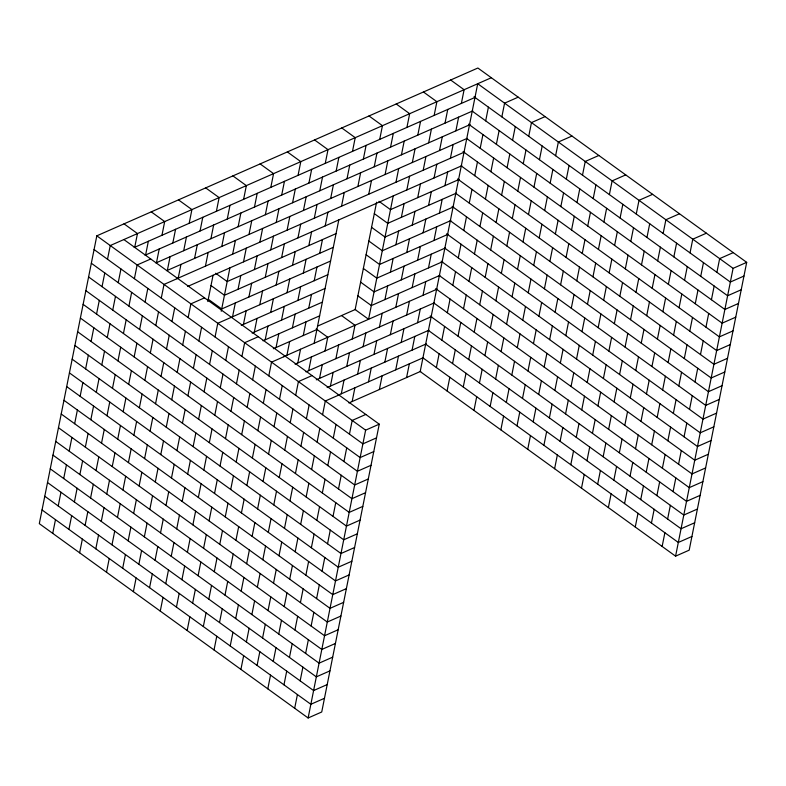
<?xml version="1.0" encoding="UTF-8"?>
<svg xmlns="http://www.w3.org/2000/svg" width="786" height="786" viewBox="0 0 786 786"><rect width="100%" height="100%" fill="white"/><g stroke="black" fill="none" stroke-linecap="round" stroke-linejoin="round"><path stroke-width="1.18" d="M746.7 262.347L733.092 268.34L477.711 83.729L420.196 371.552L675.577 556.164L689.184 550.171L746.7 262.347L477.878 68.018L96.816 235.829L39.3 523.653L308.122 717.982L321.729 711.988L379.245 424.165L123.864 239.553M52.741 533.37L55.482 519.664M58.223 505.958L60.954 492.252M63.695 478.546L66.437 464.84M69.178 451.135L71.909 437.429M74.65 423.723L77.392 410.017M80.133 396.311L82.864 382.605M85.605 368.899L88.346 355.193M91.088 341.488L93.819 327.782M96.56 314.076L99.301 300.37M102.042 286.664L104.774 272.958M107.515 259.252L110.256 245.546L491.319 77.735M68.922 529.381L71.664 515.675M74.395 501.969L77.136 488.263M79.877 474.557L82.618 460.851M85.35 447.146L88.091 433.44M90.832 419.734L93.573 406.028M96.305 392.322L99.046 378.616M101.787 364.91L104.528 351.204M107.26 337.499L110.001 323.793M112.742 310.087L115.483 296.381M118.214 282.675L120.956 268.969M134.73 247.266L137.471 233.56L124.031 223.843M79.622 552.804L82.363 539.098M85.104 525.392L87.836 511.686M90.577 497.98L93.318 484.274M96.059 470.568L98.79 456.863M101.532 443.157L104.273 429.451M107.014 415.745L109.745 402.039M112.486 388.333L115.228 374.627M117.969 360.921L120.7 347.216M123.441 333.51L126.182 319.804M128.924 306.098L131.655 292.392M134.396 278.686L137.137 264.98L150.745 258.987M145.606 254.978L148.348 241.273M95.804 548.815L98.545 535.109M101.276 521.403L104.017 507.697M106.758 493.991L109.5 480.285M112.231 466.579L114.972 452.874M117.713 439.168L120.454 425.462M123.186 411.756L125.927 398.05M128.668 384.344L131.409 370.638M134.141 356.932L136.882 343.227M139.623 329.521L142.364 315.815M145.096 302.109L147.837 288.403M156.473 262.691L159.214 248.985M161.955 235.279L164.696 221.573L151.256 211.856M106.503 572.237L109.244 558.532M111.985 544.826L114.717 531.12M117.458 517.414L120.199 503.708M122.94 490.002L125.672 476.296M128.413 462.59L131.154 448.885M133.895 435.179L136.626 421.473M139.368 407.767L142.109 394.061M144.85 380.355L147.581 366.649M150.323 352.943L153.064 339.238M155.805 325.532L158.536 311.826M161.277 298.12L164.019 284.414L177.626 278.421M167.349 270.404L170.09 256.698M172.822 242.992L175.563 229.286M178.216 278.116L180.957 264.41M183.698 250.705L186.429 236.999M189.171 223.293L191.912 209.587L178.471 199.87M122.685 568.249L125.426 554.543M128.157 540.837L130.898 527.131M133.64 513.425L136.381 499.719M139.112 486.013L141.853 472.307M144.595 458.602L147.336 444.896M150.067 431.19L152.808 417.484M155.549 403.778L158.291 390.072M161.022 376.366L163.763 362.66M166.504 348.955L169.245 335.249M171.977 321.543L174.718 307.837M194.564 258.417L197.306 244.711M200.047 231.005L202.778 217.3M133.384 591.671L136.125 577.965M138.867 564.26L141.598 550.554M144.339 536.848L147.08 523.142M149.821 509.436L152.553 495.73M155.294 482.024L158.035 468.318M160.776 454.613L163.508 440.907M166.249 427.201L168.99 413.495M171.731 399.789L174.463 386.083M177.204 372.377L179.945 358.671M182.686 344.966L185.417 331.26M188.159 317.554L190.9 303.848L204.507 297.855M205.441 266.13L208.172 252.424M210.913 238.718L213.654 225.012M216.396 211.306L219.127 197.6L205.686 187.883M149.566 587.682L152.307 573.977M155.048 560.271L157.78 546.565M160.521 532.859L163.262 519.153M166.003 505.447L168.735 491.741M171.476 478.035L174.217 464.33M176.958 450.624L179.689 436.918M182.431 423.212L185.172 409.506M187.913 395.8L190.644 382.094M193.385 368.388L196.127 354.683M198.868 340.977L201.599 327.271M207.809 301.539L213.055 275.267M221.79 246.431L224.521 232.725M227.262 219.019L230.003 205.313M160.265 611.105L163.007 597.399M165.748 583.693L168.489 569.988M171.22 556.282L173.961 542.576M176.703 528.87L179.444 515.164M182.175 501.458L184.916 487.752M187.657 474.046L190.399 460.341M193.13 446.635L195.871 432.929M198.612 419.223L201.354 405.517M204.085 391.811L206.826 378.105M209.567 364.399L212.308 350.694M215.04 336.988L217.781 323.282L327.841 274.727M221.249 311.256L229.915 267.849M232.656 254.143L235.397 240.437M238.138 226.732L240.87 213.026M243.611 199.32L246.352 185.614L232.911 175.897M232.568 316.679L235.309 302.974M238.05 289.268L240.791 275.562M243.522 261.856L246.264 248.15M249.005 234.444L251.746 220.738M254.477 207.032L257.219 193.327M176.447 607.106L179.188 593.401M181.93 579.695L184.661 565.989M187.402 552.283L190.143 538.577M192.884 524.871L195.616 511.165M198.357 497.459L201.098 483.754M203.839 470.048L206.571 456.342M209.312 442.636L212.053 428.93M214.794 415.224L217.526 401.518M220.267 387.812L223.008 374.107M225.749 360.401L228.48 346.695M243.444 324.392L246.185 310.686M248.916 296.98L251.658 283.274M254.399 269.569L257.14 255.863M259.871 242.157L262.612 228.451M265.354 214.745L268.095 201.039M270.826 187.333L273.567 173.627L260.127 163.91M187.147 630.529L189.888 616.823M192.629 603.117L195.37 589.412M198.101 575.706L200.843 562M203.584 548.294L206.325 534.588M209.056 520.882L211.798 507.176M214.539 493.47L217.28 479.765M220.011 466.059L222.752 452.353M225.494 438.647L228.235 424.941M230.966 411.235L233.707 397.529M236.448 383.823L239.19 370.118M241.921 356.412L244.662 342.706L258.27 336.713M254.31 332.105L257.051 318.399M259.793 304.693L262.534 290.987M265.265 277.281L268.006 263.575M270.748 249.869L273.489 236.164M276.22 222.458L278.961 208.752M281.702 195.046L284.444 181.34M203.328 626.54L206.07 612.834M208.811 599.129L211.542 585.423M214.283 571.717L217.024 558.011M219.766 544.305L222.497 530.599M225.238 516.893L227.979 503.187M230.72 489.481L233.452 475.776M236.193 462.07L238.934 448.364M241.675 434.658L244.407 420.952M247.148 407.246L249.889 393.54M252.63 379.835L255.362 366.129M265.187 339.817L267.928 326.111M270.659 312.406L273.4 298.7M276.141 284.994L278.883 271.288M281.614 257.582L284.355 243.876M287.096 230.17L289.838 216.464M292.569 202.759L295.31 189.053M298.051 175.347L300.792 161.641L287.352 151.924M214.028 649.963L216.769 636.257M219.51 622.551L222.251 608.845M224.983 595.14L227.724 581.434M230.465 567.728L233.206 554.022M235.938 540.316L238.679 526.61M241.42 512.904L244.161 499.198M246.892 485.493L249.634 471.787M252.375 458.081L255.116 444.375M257.847 430.669L260.588 416.963M263.33 403.257L266.071 389.551M268.802 375.846L271.543 362.14L285.151 356.146M276.053 347.53L278.794 333.824M281.535 320.118L284.277 306.412M287.008 292.706L289.749 279.001M292.49 265.295L295.231 251.589M297.963 237.883L300.704 224.177M303.445 210.471L306.186 196.765M308.918 183.059L311.659 169.354M286.929 355.243L289.661 341.537M292.402 327.831L295.143 314.125M297.884 300.419L300.616 286.713M303.357 273.007L306.098 259.301M308.839 245.596L311.57 231.89M314.312 218.184L317.053 204.478M319.794 190.772L322.525 177.066M325.266 163.36L328.008 149.654L314.567 139.937M230.21 645.974L232.951 632.268M235.692 618.562L238.423 604.856M241.164 591.151L243.906 577.445M246.647 563.739L249.378 550.033M252.119 536.327L254.861 522.621M257.602 508.915L260.333 495.209M263.074 481.504L265.815 467.798M268.557 454.092L271.288 440.386M274.029 426.68L276.77 412.974M279.511 399.268L282.243 385.562M297.796 362.955L300.537 349.249M303.278 335.543L306.009 321.838M308.751 308.132L311.492 294.426M314.233 280.72L316.964 267.014M319.705 253.308L322.447 239.602M325.188 225.896L327.919 212.191M330.66 198.485L333.402 184.779M336.143 171.073L338.874 157.367M240.919 669.397L243.65 655.691M246.391 641.985L249.133 628.279M251.874 614.573L254.605 600.868M257.346 587.162L260.087 573.456M262.829 559.75L265.56 546.044M268.301 532.338L271.042 518.632M273.783 504.926L276.515 491.221M279.256 477.515L281.997 463.809M284.728 450.103L287.47 436.397M290.211 422.691L292.952 408.985M295.683 395.279L298.425 381.574L312.032 375.58M308.672 370.668L311.403 356.962M314.145 343.256L338.795 219.903M341.537 206.197L344.268 192.491M347.009 178.786L349.75 165.08M352.492 151.374L355.223 137.668L341.782 127.951M257.091 665.408L259.832 651.702M262.573 637.996L265.314 624.29M268.046 610.584L270.787 596.879M273.528 583.173L276.269 569.467M279.001 555.761L281.742 542.055M284.483 528.349L287.224 514.643M289.955 500.937L292.697 487.232M295.438 473.526L298.179 459.82M300.91 446.114L303.651 432.408M306.393 418.702L309.134 404.996M319.538 378.38L322.28 364.675M325.021 350.969L327.752 337.263L316.237 328.941M357.885 186.498L360.617 172.792M363.358 159.086L366.099 145.381M267.8 688.831L270.531 675.125M273.273 661.419L276.014 647.713M278.755 634.007L281.486 620.301M284.227 606.596L286.969 592.89M289.71 579.184L292.441 565.478M295.182 551.772L297.923 538.066M300.665 524.36L303.396 510.654M306.137 496.949L308.878 483.243M311.62 469.537L314.351 455.831M317.092 442.125L319.833 428.419M322.574 414.713L325.306 401.007L338.923 395.014M330.415 386.093L333.146 372.387M335.887 358.681L338.628 344.975M368.752 194.211L371.493 180.505M374.234 166.799L376.966 153.093M379.707 139.387L382.448 125.681L369.007 115.964M376.592 202.208L355.144 309.566L368.585 319.283L393.236 195.93M341.281 393.806L344.022 380.1M346.754 366.394L349.495 352.688M352.236 338.982L354.977 325.276L341.537 315.559M385.101 174.512L387.842 160.806M390.573 147.1L393.314 133.394M283.972 684.842L286.713 671.136M289.454 657.43L292.195 643.724M294.927 630.018L297.668 616.312M300.409 602.607L303.15 588.901M305.882 575.195L308.623 561.489M311.364 547.783L314.105 534.077M316.837 520.371L319.578 506.665M322.319 492.96L325.06 479.254M327.791 465.548L330.533 451.842M333.274 438.136L336.015 424.43M352.148 401.518L354.889 387.812M357.63 374.107L360.371 360.401M363.103 346.695L365.844 332.989M395.967 182.224L398.708 168.518M401.45 154.813L404.191 141.107M406.922 127.401L409.663 113.695L396.223 103.978M294.681 708.265L297.413 694.559M300.154 680.853L302.895 667.147M305.636 653.441L308.367 639.735M311.109 626.029L313.85 612.323M316.591 598.618L319.322 584.912M322.064 571.206L324.805 557.5M327.546 543.794L330.277 530.088M333.018 516.382L335.76 502.676M338.501 488.971L341.232 475.265M343.973 461.559L346.714 447.853M349.456 434.147L352.187 420.441L365.804 414.448M368.496 381.819L371.238 368.113M373.979 354.407L376.72 340.702M379.451 326.996L382.192 313.29M384.934 299.584L387.675 285.878M390.406 272.172L393.147 258.466M395.889 244.76L398.63 231.055M401.361 217.349L404.102 203.643M406.843 189.937L409.585 176.231M412.316 162.525L415.057 148.819M417.798 135.113L420.539 121.408M308.122 717.982L365.628 430.158L379.245 424.165M379.373 389.532L382.114 375.826M384.845 362.12L387.586 348.414M390.328 334.708L393.069 321.002M395.8 307.297L398.541 293.591M401.282 279.885L404.024 266.179M406.755 252.473L409.496 238.767M412.237 225.061L414.979 211.355M417.71 197.65L420.451 183.944M423.192 170.238L425.933 156.532M428.665 142.826L431.406 129.12M434.147 115.414L436.888 101.708L423.448 91.991M395.722 369.833L398.463 356.127M401.194 342.421L403.935 328.715M406.676 315.009L409.418 301.303M412.149 287.597L414.89 273.892M417.631 260.186L420.372 246.48M423.104 232.774L425.845 219.068M428.586 205.362L431.327 191.656M434.059 177.95L436.8 164.245M439.541 150.539L442.282 136.833M445.014 123.127L447.755 109.421M406.588 377.545L409.329 363.839M412.07 350.134L414.802 336.428M417.543 322.722L420.284 309.016M423.025 295.31L425.757 281.604M428.498 267.898L431.239 254.192M433.98 240.487L436.711 226.781M439.453 213.075L442.194 199.369M444.935 185.663L447.666 171.957M450.407 158.251L453.149 144.545M455.89 130.84L458.621 117.134M461.362 103.428L464.104 89.722L450.663 80.005M436.377 367.563L439.119 353.857M441.86 340.151L444.591 326.445M447.332 312.74L450.073 299.034M452.815 285.328L455.546 271.622M458.287 257.916L461.028 244.21M463.769 230.504L466.501 216.798M469.242 203.093L471.983 189.387M474.724 175.681L477.456 161.975M480.197 148.269L482.938 134.563M485.679 120.857L488.411 107.151M447.077 390.986L449.818 377.28M452.559 363.574L455.3 349.868M458.032 336.162L460.773 322.457M463.514 308.751L466.255 295.045M468.987 281.339L471.728 267.633M474.469 253.927L477.21 240.221M479.941 226.515L482.683 212.81M485.424 199.104L488.165 185.398M490.896 171.692L493.637 157.986M496.379 144.28L499.12 130.574M501.851 116.868L504.592 103.163L518.2 97.169M463.259 386.997L466 373.291M468.741 359.585L471.482 345.879M474.213 332.173L476.955 318.468M479.696 304.762L482.437 291.056M485.168 277.35L487.91 263.644M490.651 249.938L493.392 236.232M496.123 222.526L498.864 208.821M501.606 195.115L504.347 181.409M507.078 167.703L509.819 153.997M512.56 140.291L515.302 126.585M473.968 410.42L476.699 396.714M479.44 383.008L482.182 369.302M484.923 355.596L487.654 341.89M490.395 328.184L493.136 314.479M495.878 300.773L498.609 287.067M501.35 273.361L504.091 259.655M506.832 245.949L509.564 232.243M512.305 218.537L515.046 204.832M517.787 191.126L520.519 177.42M523.26 163.714L526.001 150.008M528.742 136.302L531.474 122.596L545.081 116.603M490.14 406.431L492.881 392.725M495.622 379.019L498.363 365.313M501.095 351.607L503.836 337.901M506.577 324.196L509.318 310.49M512.05 296.784L514.791 283.078M517.532 269.372L520.273 255.666M523.004 241.96L525.746 228.254M528.487 214.549L531.228 200.843M533.959 187.137L536.7 173.431M539.442 159.725L542.183 146.019M500.849 429.854L503.58 416.148M506.322 402.442L509.063 388.736M511.804 375.03L514.535 361.324M517.276 347.618L520.018 333.912M522.759 320.207L525.49 306.501M528.231 292.795L530.972 279.089M533.714 265.383L536.445 251.677M539.186 237.971L541.927 224.265M544.669 210.56L547.4 196.854M550.141 183.148L552.882 169.442M555.623 155.736L558.355 142.03L571.972 136.037M517.021 425.865L519.762 412.159M522.503 398.453L525.245 384.747M527.976 371.041L530.717 357.335M533.458 343.629L536.199 329.924M538.931 316.218L541.672 302.512M544.413 288.806L547.154 275.1M549.886 261.394L552.627 247.688M555.368 233.982L558.109 220.276M560.84 206.571L563.582 192.865M566.323 179.159L569.064 165.453M527.73 449.287L530.462 435.582M533.203 421.876L535.944 408.17M538.685 394.464L541.416 380.758M544.158 367.052L546.899 353.346M549.64 339.64L552.371 325.935M555.113 312.229L557.854 298.523M560.595 284.817L563.326 271.111M566.067 257.405L568.809 243.699M571.55 229.993L574.281 216.288M577.022 202.582L579.763 188.876M582.505 175.17L585.236 161.464L598.853 155.471M543.902 445.298L546.643 431.593M549.385 417.887L552.126 404.181M554.857 390.475L557.598 376.769M560.339 363.063L563.081 349.357M565.812 335.651L568.553 321.946M571.294 308.24L574.035 294.534M576.767 280.828L579.508 267.122M582.249 253.416L584.99 239.71M587.722 226.004L590.463 212.299M593.204 198.593L595.945 184.887M554.611 468.711L557.353 455.006M560.084 441.3L562.825 427.594M565.566 413.888L568.307 400.182M571.039 386.476L573.78 372.77M576.521 359.064L579.262 345.359M581.994 331.653L584.735 317.947M587.476 304.241L590.217 290.535M592.949 276.829L595.69 263.123M598.431 249.417L601.162 235.712M603.903 222.006L606.645 208.3M609.386 194.594L612.117 180.888L625.735 174.895M570.793 464.723L573.525 451.017M576.266 437.311L579.007 423.605M581.748 409.899L584.479 396.193M587.221 382.487L589.962 368.781M592.703 355.075L595.434 341.37M598.175 327.664L600.917 313.958M603.658 300.252L606.389 286.546M609.13 272.84L611.872 259.134M614.613 245.429L617.344 231.723M620.085 218.017L622.826 204.311M581.493 488.145L584.234 474.439M586.965 460.734L589.706 447.028M592.447 433.322L595.189 419.616M597.92 405.91L600.661 392.204M603.402 378.498L606.144 364.792M608.875 351.087L611.616 337.381M614.357 323.675L617.098 309.969M619.83 296.263L622.571 282.557M625.312 268.851L628.053 255.145M630.785 241.44L633.526 227.734M636.267 214.028L639.008 200.322L652.616 194.329M597.674 484.156L600.406 470.45M603.147 456.745L605.888 443.039M608.629 429.333L611.361 415.627M614.102 401.921L616.843 388.215M619.584 374.509L622.316 360.803M625.057 347.098L627.798 333.392M630.539 319.686L633.27 305.98M636.012 292.274L638.753 278.568M641.494 264.862L644.225 251.156M646.966 237.451L649.708 223.745M608.374 507.579L611.115 493.873M613.846 480.167L616.588 466.462M619.329 452.756L622.07 439.05M624.801 425.344L627.542 411.638M630.284 397.932L633.025 384.226M635.756 370.52L638.497 356.815M641.238 343.109L643.98 329.403M646.711 315.697L649.452 301.991M652.193 288.285L654.935 274.579M657.666 260.873L660.407 247.168M663.148 233.462L665.889 219.756L679.497 213.763M624.556 503.59L627.287 489.884M630.028 476.178L632.769 462.473M635.51 448.767L638.242 435.061M640.983 421.355L643.724 407.649M646.465 393.943L649.197 380.237M651.938 366.531L654.679 352.826M657.42 339.12L660.152 325.414M662.893 311.708L665.634 298.002M668.375 284.296L671.106 270.59M673.848 256.884L676.589 243.179M635.255 527.013L637.996 513.307M640.728 499.601L643.469 485.895M646.21 472.19L648.951 458.484M651.682 444.778L654.424 431.072M657.165 417.366L659.906 403.66M662.637 389.954L665.378 376.248M668.12 362.543L670.861 348.837M673.592 335.131L676.333 321.425M679.075 307.719L681.816 294.013M684.547 280.307L687.288 266.601M690.029 252.895L692.771 239.19L706.378 233.196M651.437 523.024L654.178 509.318M656.909 495.612L659.65 481.906M662.392 468.201L665.133 454.495M667.864 440.789L670.605 427.083M673.347 413.377L676.078 399.671M678.819 385.965L681.56 372.259M684.301 358.554L687.033 344.848M689.774 331.142L692.515 317.436M695.256 303.73L697.988 290.024M700.729 276.318L703.47 262.612M662.136 546.447L664.877 532.741M667.619 519.035L670.35 505.329M673.091 491.623L675.832 477.917M678.573 464.212L681.305 450.506M684.046 436.8L686.787 423.094M689.528 409.388L692.26 395.682M695.001 381.976L697.742 368.27M700.483 354.565L703.215 340.859M705.956 327.153L708.697 313.447M711.438 299.741L714.169 286.035M716.911 272.329L719.652 258.623L733.259 252.63M675.577 556.164L733.092 268.34M134.19 247.511L475.52 97.199M145.056 255.224L472.779 110.905M155.933 262.937L470.038 124.61M166.799 270.649L467.306 138.316M176.909 278.696L464.565 152.022M187.599 286.487L461.824 165.728M336.054 233.609L227.183 281.555L215.659 273.233M459.083 179.434L390.495 209.636L378.97 201.314M333.313 247.315L224.442 295.261L211.002 285.544M456.352 193.14L387.753 223.342L374.313 213.625M330.582 261.021L221.701 308.967L208.261 299.25M453.61 206.846L385.012 237.048L371.572 227.331M450.869 220.552L382.281 250.754L368.84 241.037M241.263 325.355L325.099 288.433M448.128 234.257L379.54 264.46L366.099 254.743M252.139 333.067L322.358 302.138M445.397 247.963L376.799 278.165L363.358 268.448M263.005 340.78L319.627 315.844M442.656 261.669L374.057 291.871L360.617 282.154M317.583 326.111L355.685 309.33M273.332 348.729L316.886 329.55M439.914 275.375L371.326 305.577L357.885 295.86M283.658 356.687L437.173 289.081M295.074 364.154L434.442 302.787M305.95 371.866L431.701 316.493M316.277 379.825L428.96 330.199M327.143 387.537L426.218 343.904M338.019 395.25L423.487 357.61M348.886 402.963L420.746 371.316M376.504 437.871L362.896 443.864L94.074 249.535M743.959 276.053L730.351 282.046L474.017 96.747M373.763 451.577L360.155 457.57L91.333 263.241M741.227 289.759L727.61 295.752L472.239 111.14M371.021 465.283L357.414 471.276L88.592 276.947M738.486 303.465L724.879 309.458L468.535 124.159M368.29 478.988L354.673 484.982L85.861 290.653M735.745 317.171L722.138 323.164L466.756 138.552M365.549 492.694L351.941 498.688L83.12 304.359M733.004 330.877L719.396 336.87L463.062 151.57M362.808 506.4L349.2 512.393L80.378 318.065M730.273 344.582L716.655 350.576L461.284 165.964M360.067 520.106L346.459 526.099L77.637 331.771M727.531 358.288L713.924 364.282L457.58 178.982M357.335 533.812L343.718 539.805L74.906 345.476M724.79 371.994L711.183 377.987L455.801 193.376M354.594 547.518L340.986 553.511L72.165 359.182M722.049 385.7L708.441 391.693L452.107 206.394M351.853 561.224L338.245 567.217L69.423 372.888M719.318 399.406L705.7 405.399L450.329 220.787M349.112 574.93L335.504 580.923L66.682 386.594M716.577 413.112L702.969 419.105L446.625 233.806M346.38 588.635L332.763 594.629L63.951 400.3M713.835 426.818L700.228 432.811L444.847 248.199M343.639 602.341L330.032 608.335L61.21 414.006M711.094 440.524L697.487 446.517L441.152 261.217M340.898 616.047L327.29 622.04L58.469 427.712M708.363 454.229L694.745 460.223L439.374 275.611M338.157 629.753L324.549 635.746L55.727 441.418M705.622 467.935L692.014 473.929L435.67 288.629M335.425 643.459L321.808 649.452L52.996 455.123M702.88 481.641L689.273 487.634L433.892 303.023M332.684 657.165L319.077 663.158L50.255 468.829M700.139 495.347L686.532 501.34L430.197 316.041M329.943 670.871L316.336 676.864L47.514 482.535M697.408 509.053L683.791 515.046L428.419 330.434M327.202 684.577L313.594 690.57L44.773 496.241M694.667 522.759L681.059 528.752L425.678 344.14M324.471 698.282L310.853 704.276L42.041 509.947M691.926 536.465L678.318 542.458L422.937 357.846M96.816 235.829L365.628 430.158"/></g></svg>
